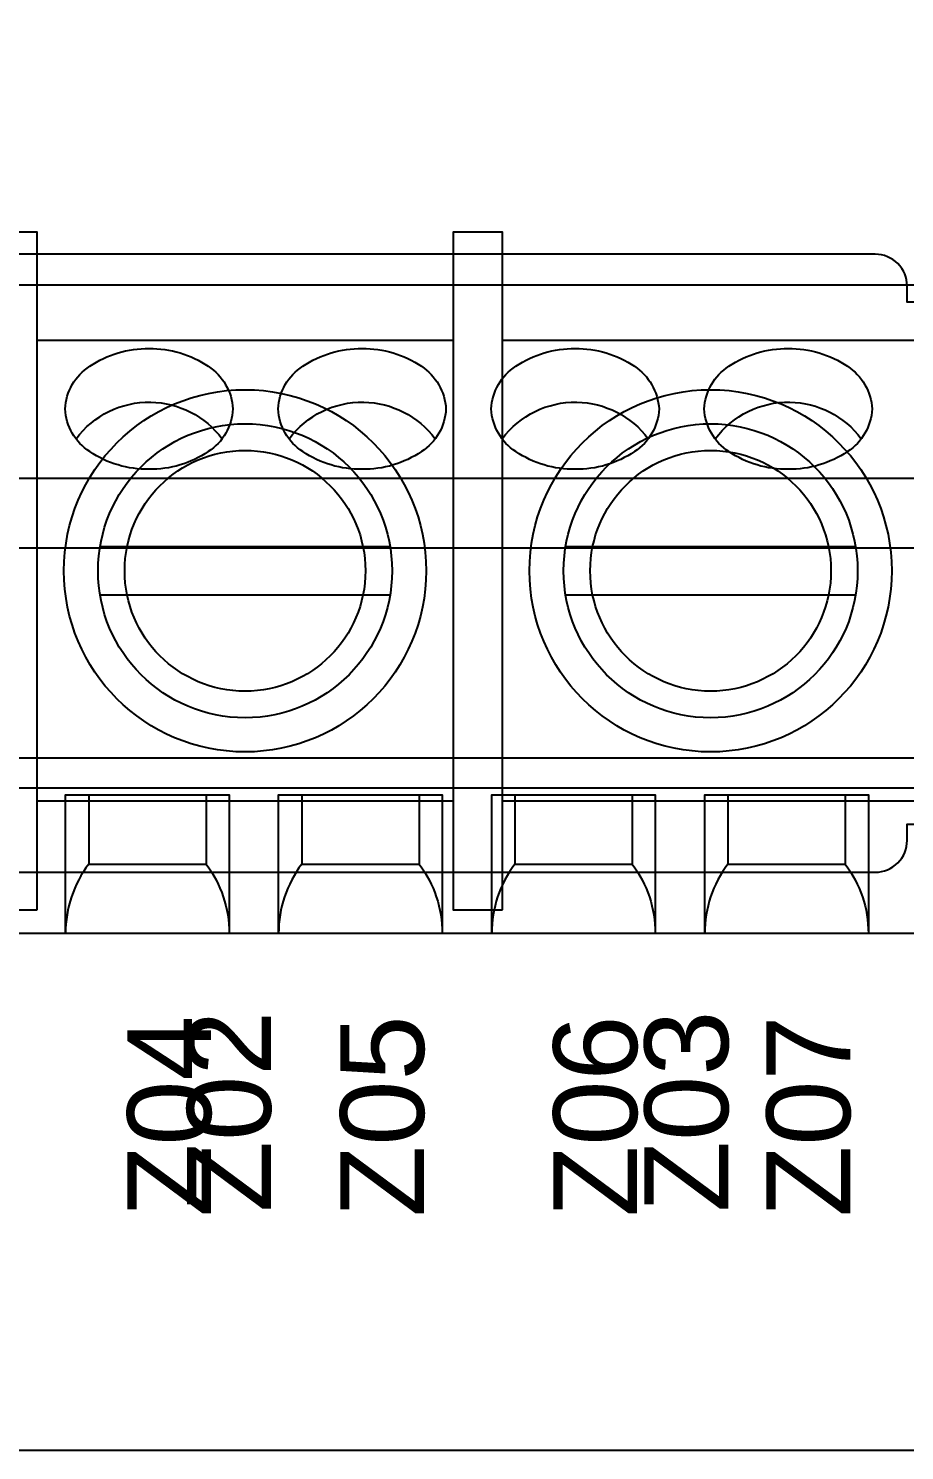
# Model space of a CAD drawing. Extents: x 1 to 23.8, y 0.2 to 17.
# Drawn here: x 18.784 to 19.606, y 1.569 to 2.904 of the extents above; entities that cross this region are included whole.
import ezdxf

# ---------------------------------------------------------------- set-up
doc = ezdxf.new("R2010")
doc.units = 0
doc.header["$MEASUREMENT"] = 0
for name, color, linetype in [('5_01__0-__EMPTY', 7, 'CONTINUOUS'), ('5_02__8-___4__ACI', 7, 'CONTINUOUS'), ('5_03__1-___4__DI__4__DO__S', 7, 'CONTINUOUS'), ('5_04__B-___4__DI__4__DO__F', 7, 'CONTINUOUS'), ('5_05__C-___4__DI__3__DO', 7, 'CONTINUOUS'), ('5_06__2X___8__DO__STD_FORM', 7, 'CONTINUOUS'), ('5_07__2A___8__DO__STD_FORM', 7, 'CONTINUOUS'), ('5_08__2B___8__DO__STD__6__', 7, 'CONTINUOUS'), ('5_09__2C___8__DO__STD__2__', 7, 'CONTINUOUS'), ('5_10__3-___8__DI', 7, 'CONTINUOUS'), ('5_11__5-___8__AI', 7, 'CONTINUOUS'), ('5_12__6-___4__AI__4__AO', 7, 'CONTINUOUS'), ('6_00_____DWG', 7, 'CONTINUOUS')]:
    doc.layers.add(name, color=color, linetype=linetype)
doc.styles.add('ARIAL', font='arial.ttf')

msp = doc.modelspace()

# ---------------------------------------------------------------- linework, layer by layer
at = {"layer": '5_01__0-__EMPTY'}
for points in [[(20.7738, 2.6917), (19.8786, 2.6917, 0.414214), (19.8487, 2.6618), (19.8487, 2.6467), (19.6087, 2.6467), (19.6087, 2.6618, 0.414214), (19.5788, 2.6917), (18.6136, 2.6917, 0.414214)], [(18.6136, 2.1117), (19.5788, 2.1117, 0.414214), (19.6087, 2.1416), (19.6087, 2.1567), (19.8487, 2.1567), (19.8487, 2.1416, 0.414214), (19.8786, 2.1117), (20.7738, 2.1117, 0.414214)]]:
    msp.add_lwpolyline(points, format="xyb", dxfattribs=at)
at = {"layer": '5_02__8-___4__ACI'}
for points in [[(18.7919, 2.0765), (18.7919, 2.7126), (18.7455, 2.7126), (18.7455, 2.0765)], [(19.2289, 2.0765), (19.2289, 2.7126), (19.1825, 2.7126), (19.1825, 2.0765)]]:
    msp.add_lwpolyline(points, close=True, dxfattribs=at)
for points in [[(19.1825, 2.6108), (18.7919, 2.6108)], [(19.6195, 2.6108), (19.2289, 2.6108)], [(19.1234, 2.4171), (18.8511, 2.4171)], [(19.5604, 2.4171), (19.2881, 2.4171)], [(18.8511, 2.3721), (19.1234, 2.3721)], [(19.2881, 2.3721), (19.5604, 2.3721)], [(19.1825, 2.1783), (18.7919, 2.1783)], [(19.6195, 2.1783), (19.2289, 2.1783)]]:
    msp.add_lwpolyline(points, dxfattribs=at)
for centre, radius in [((18.9872, 2.3946), 0.17), ((19.4242, 2.3946), 0.17), ((18.9872, 2.3946), 0.138), ((19.4242, 2.3946), 0.138), ((18.9872, 2.3946), 0.113), ((19.4242, 2.3946), 0.113)]:
    msp.add_circle(centre, radius, dxfattribs=at)
at = {"layer": '5_03__1-___4__DI__4__DO__S'}
msp.add_lwpolyline([(18.1955, 2.663), (19.7955, 2.663), (19.7955, 2.0543), (18.1955, 2.0543)], close=True, dxfattribs=at)
for points in [[(18.8183, 2.5465, -0.244062), (18.8414, 2.5866, -0.154167), (18.8971, 2.6032, -0.154167), (18.9527, 2.5866, -0.236767), (18.9758, 2.5465, -0.24406), (18.9527, 2.5065, -0.154167), (18.8971, 2.4899, -0.154167), (18.8414, 2.5065, -0.244061)], [(19.0183, 2.5465, -0.244062), (19.0414, 2.5866, -0.154167), (19.0971, 2.6032, -0.154167), (19.1527, 2.5866, -0.236767), (19.1758, 2.5465, -0.24406), (19.1527, 2.5065, -0.154167), (19.0971, 2.4899, -0.154167), (19.0414, 2.5065, -0.244061)], [(19.2183, 2.5465, -0.244062), (19.2414, 2.5866, -0.154167), (19.2971, 2.6032, -0.154167), (19.3527, 2.5866, -0.236767), (19.3758, 2.5465, -0.24406), (19.3527, 2.5065, -0.154167), (19.2971, 2.4899, -0.154167), (19.2414, 2.5065, -0.244061)], [(19.4183, 2.5465, -0.244062), (19.4414, 2.5866, -0.154167), (19.4971, 2.6032, -0.154167), (19.5527, 2.5866, -0.236767), (19.5758, 2.5465, -0.24406), (19.5527, 2.5065, -0.154167), (19.4971, 2.4899, -0.154167), (19.4414, 2.5065, -0.244061)]]:
    msp.add_lwpolyline(points, format="xyb", close=True, dxfattribs=at)
for points in [[(18.8284, 2.5185, -0.001746), (18.8286, 2.5186, -0.240907), (18.8986, 2.5529, -0.231198), (18.9656, 2.5186, -0.005828), (18.9659, 2.5187)], [(19.0284, 2.5185, -0.001746), (19.0286, 2.5186, -0.240907), (19.0986, 2.5529, -0.231198), (19.1656, 2.5186, -0.005828), (19.1659, 2.5187)], [(19.2284, 2.5185, -0.001746), (19.2286, 2.5186, -0.240907), (19.2986, 2.5529, -0.231198), (19.3656, 2.5186, -0.005828), (19.3659, 2.5187)], [(19.4284, 2.5185, -0.001746), (19.4286, 2.5186, -0.240907), (19.4986, 2.5529, -0.231198), (19.5656, 2.5186, -0.005828), (19.5659, 2.5187)], [(18.8404, 2.1844), (18.8404, 2.1192, 0.162853), (18.8187, 2.0543, 1.944453)], [(18.9506, 2.1844), (18.9506, 2.1192, -0.162853), (18.9723, 2.0543, -1.944453)], [(19.0404, 2.1844), (19.0404, 2.1192, 0.162853), (19.0187, 2.0543, 1.944453)], [(19.1506, 2.1844), (19.1506, 2.1192, -0.162853), (19.1723, 2.0543, -1.944453)], [(19.2404, 2.1844), (19.2404, 2.1192, 0.162853), (19.2187, 2.0543, 1.944453)], [(19.3506, 2.1844), (19.3506, 2.1192, -0.162853), (19.3723, 2.0543, -1.944453)], [(19.4404, 2.1844), (19.4404, 2.1192, 0.162853), (19.4187, 2.0543, 1.944453)], [(19.5506, 2.1844), (19.5506, 2.1192, -0.162853), (19.5723, 2.0543, -1.944453)]]:
    msp.add_lwpolyline(points, format="xyb", dxfattribs=at)
for points in [[(18.1955, 2.4814), (19.7955, 2.4814)], [(18.1955, 2.416), (19.7955, 2.416)], [(18.1955, 2.2189), (19.7955, 2.2189)], [(18.1955, 2.191), (19.7955, 2.191)], [(18.8187, 2.0543), (18.8187, 2.1844), (18.9723, 2.1844), (18.9723, 2.0543)], [(19.0187, 2.0543), (19.0187, 2.1844), (19.1723, 2.1844), (19.1723, 2.0543)], [(19.2187, 2.0543), (19.2187, 2.1844), (19.3723, 2.1844), (19.3723, 2.0543)], [(19.4187, 2.0543), (19.4187, 2.1844), (19.5723, 2.1844), (19.5723, 2.0543)], [(18.8404, 2.1192), (18.9506, 2.1192)], [(19.0404, 2.1192), (19.1506, 2.1192)], [(19.2404, 2.1192), (19.3506, 2.1192)], [(19.4404, 2.1192), (19.5506, 2.1192)]]:
    msp.add_lwpolyline(points, dxfattribs=at)
at = {"layer": '5_04__B-___4__DI__4__DO__F'}
msp.add_lwpolyline([(18.1955, 2.663), (19.7955, 2.663), (19.7955, 2.0543), (18.1955, 2.0543)], close=True, dxfattribs=at)
for points in [[(18.8183, 2.5465, -0.244062), (18.8414, 2.5866, -0.154167), (18.8971, 2.6032, -0.154167), (18.9527, 2.5866, -0.236767), (18.9758, 2.5465, -0.24406), (18.9527, 2.5065, -0.154167), (18.8971, 2.4899, -0.154167), (18.8414, 2.5065, -0.244061)], [(19.0183, 2.5465, -0.244062), (19.0414, 2.5866, -0.154167), (19.0971, 2.6032, -0.154167), (19.1527, 2.5866, -0.236767), (19.1758, 2.5465, -0.24406), (19.1527, 2.5065, -0.154167), (19.0971, 2.4899, -0.154167), (19.0414, 2.5065, -0.244061)], [(19.2183, 2.5465, -0.244062), (19.2414, 2.5866, -0.154167), (19.2971, 2.6032, -0.154167), (19.3527, 2.5866, -0.236767), (19.3758, 2.5465, -0.24406), (19.3527, 2.5065, -0.154167), (19.2971, 2.4899, -0.154167), (19.2414, 2.5065, -0.244061)], [(19.4183, 2.5465, -0.244062), (19.4414, 2.5866, -0.154167), (19.4971, 2.6032, -0.154167), (19.5527, 2.5866, -0.236767), (19.5758, 2.5465, -0.24406), (19.5527, 2.5065, -0.154167), (19.4971, 2.4899, -0.154167), (19.4414, 2.5065, -0.244061)]]:
    msp.add_lwpolyline(points, format="xyb", close=True, dxfattribs=at)
for points in [[(18.8284, 2.5185, -0.001746), (18.8286, 2.5186, -0.240907), (18.8986, 2.5529, -0.231198), (18.9656, 2.5186, -0.005828), (18.9659, 2.5187)], [(19.0284, 2.5185, -0.001746), (19.0286, 2.5186, -0.240907), (19.0986, 2.5529, -0.231198), (19.1656, 2.5186, -0.005828), (19.1659, 2.5187)], [(19.2284, 2.5185, -0.001746), (19.2286, 2.5186, -0.240907), (19.2986, 2.5529, -0.231198), (19.3656, 2.5186, -0.005828), (19.3659, 2.5187)], [(19.4284, 2.5185, -0.001746), (19.4286, 2.5186, -0.240907), (19.4986, 2.5529, -0.231198), (19.5656, 2.5186, -0.005828), (19.5659, 2.5187)], [(18.8404, 2.1844), (18.8404, 2.1192, 0.162853), (18.8187, 2.0543, 1.944453)], [(18.9506, 2.1844), (18.9506, 2.1192, -0.162853), (18.9723, 2.0543, -1.944453)], [(19.0404, 2.1844), (19.0404, 2.1192, 0.162853), (19.0187, 2.0543, 1.944453)], [(19.1506, 2.1844), (19.1506, 2.1192, -0.162853), (19.1723, 2.0543, -1.944453)], [(19.2404, 2.1844), (19.2404, 2.1192, 0.162853), (19.2187, 2.0543, 1.944453)], [(19.3506, 2.1844), (19.3506, 2.1192, -0.162853), (19.3723, 2.0543, -1.944453)], [(19.4404, 2.1844), (19.4404, 2.1192, 0.162853), (19.4187, 2.0543, 1.944453)], [(19.5506, 2.1844), (19.5506, 2.1192, -0.162853), (19.5723, 2.0543, -1.944453)]]:
    msp.add_lwpolyline(points, format="xyb", dxfattribs=at)
for points in [[(18.1955, 2.4814), (19.7955, 2.4814)], [(18.1955, 2.416), (19.7955, 2.416)], [(18.1955, 2.2189), (19.7955, 2.2189)], [(18.1955, 2.191), (19.7955, 2.191)], [(18.8187, 2.0543), (18.8187, 2.1844), (18.9723, 2.1844), (18.9723, 2.0543)], [(19.0187, 2.0543), (19.0187, 2.1844), (19.1723, 2.1844), (19.1723, 2.0543)], [(19.2187, 2.0543), (19.2187, 2.1844), (19.3723, 2.1844), (19.3723, 2.0543)], [(19.4187, 2.0543), (19.4187, 2.1844), (19.5723, 2.1844), (19.5723, 2.0543)], [(18.8404, 2.1192), (18.9506, 2.1192)], [(19.0404, 2.1192), (19.1506, 2.1192)], [(19.2404, 2.1192), (19.3506, 2.1192)], [(19.4404, 2.1192), (19.5506, 2.1192)]]:
    msp.add_lwpolyline(points, dxfattribs=at)
at = {"layer": '5_05__C-___4__DI__3__DO'}
msp.add_lwpolyline([(18.1955, 2.663), (19.7955, 2.663), (19.7955, 2.0543), (18.1955, 2.0543)], close=True, dxfattribs=at)
for points in [[(18.8183, 2.5465, -0.244062), (18.8414, 2.5866, -0.154167), (18.8971, 2.6032, -0.154167), (18.9527, 2.5866, -0.236767), (18.9758, 2.5465, -0.24406), (18.9527, 2.5065, -0.154167), (18.8971, 2.4899, -0.154167), (18.8414, 2.5065, -0.244061)], [(19.0183, 2.5465, -0.244062), (19.0414, 2.5866, -0.154167), (19.0971, 2.6032, -0.154167), (19.1527, 2.5866, -0.236767), (19.1758, 2.5465, -0.24406), (19.1527, 2.5065, -0.154167), (19.0971, 2.4899, -0.154167), (19.0414, 2.5065, -0.244061)], [(19.2183, 2.5465, -0.244062), (19.2414, 2.5866, -0.154167), (19.2971, 2.6032, -0.154167), (19.3527, 2.5866, -0.236767), (19.3758, 2.5465, -0.24406), (19.3527, 2.5065, -0.154167), (19.2971, 2.4899, -0.154167), (19.2414, 2.5065, -0.244061)], [(19.4183, 2.5465, -0.244062), (19.4414, 2.5866, -0.154167), (19.4971, 2.6032, -0.154167), (19.5527, 2.5866, -0.236767), (19.5758, 2.5465, -0.24406), (19.5527, 2.5065, -0.154167), (19.4971, 2.4899, -0.154167), (19.4414, 2.5065, -0.244061)]]:
    msp.add_lwpolyline(points, format="xyb", close=True, dxfattribs=at)
for points in [[(18.8284, 2.5185, -0.001746), (18.8286, 2.5186, -0.240907), (18.8986, 2.5529, -0.231198), (18.9656, 2.5186, -0.005828), (18.9659, 2.5187)], [(19.0284, 2.5185, -0.001746), (19.0286, 2.5186, -0.240907), (19.0986, 2.5529, -0.231198), (19.1656, 2.5186, -0.005828), (19.1659, 2.5187)], [(19.2284, 2.5185, -0.001746), (19.2286, 2.5186, -0.240907), (19.2986, 2.5529, -0.231198), (19.3656, 2.5186, -0.005828), (19.3659, 2.5187)], [(19.4284, 2.5185, -0.001746), (19.4286, 2.5186, -0.240907), (19.4986, 2.5529, -0.231198), (19.5656, 2.5186, -0.005828), (19.5659, 2.5187)], [(18.8404, 2.1844), (18.8404, 2.1192, 0.162853), (18.8187, 2.0543, 1.944453)], [(18.9506, 2.1844), (18.9506, 2.1192, -0.162853), (18.9723, 2.0543, -1.944453)], [(19.0404, 2.1844), (19.0404, 2.1192, 0.162853), (19.0187, 2.0543, 1.944453)], [(19.1506, 2.1844), (19.1506, 2.1192, -0.162853), (19.1723, 2.0543, -1.944453)], [(19.2404, 2.1844), (19.2404, 2.1192, 0.162853), (19.2187, 2.0543, 1.944453)], [(19.3506, 2.1844), (19.3506, 2.1192, -0.162853), (19.3723, 2.0543, -1.944453)], [(19.4404, 2.1844), (19.4404, 2.1192, 0.162853), (19.4187, 2.0543, 1.944453)], [(19.5506, 2.1844), (19.5506, 2.1192, -0.162853), (19.5723, 2.0543, -1.944453)]]:
    msp.add_lwpolyline(points, format="xyb", dxfattribs=at)
for points in [[(18.1955, 2.4814), (19.7955, 2.4814)], [(18.1955, 2.416), (19.7955, 2.416)], [(18.1955, 2.2189), (19.7955, 2.2189)], [(18.1955, 2.191), (19.7955, 2.191)], [(18.8187, 2.0543), (18.8187, 2.1844), (18.9723, 2.1844), (18.9723, 2.0543)], [(19.0187, 2.0543), (19.0187, 2.1844), (19.1723, 2.1844), (19.1723, 2.0543)], [(19.2187, 2.0543), (19.2187, 2.1844), (19.3723, 2.1844), (19.3723, 2.0543)], [(19.4187, 2.0543), (19.4187, 2.1844), (19.5723, 2.1844), (19.5723, 2.0543)], [(18.8404, 2.1192), (18.9506, 2.1192)], [(19.0404, 2.1192), (19.1506, 2.1192)], [(19.2404, 2.1192), (19.3506, 2.1192)], [(19.4404, 2.1192), (19.5506, 2.1192)]]:
    msp.add_lwpolyline(points, dxfattribs=at)
at = {"layer": '5_06__2X___8__DO__STD_FORM'}
msp.add_lwpolyline([(18.1955, 2.663), (19.7955, 2.663), (19.7955, 2.0543), (18.1955, 2.0543)], close=True, dxfattribs=at)
for points in [[(18.8183, 2.5465, -0.244062), (18.8414, 2.5866, -0.154167), (18.8971, 2.6032, -0.154167), (18.9527, 2.5866, -0.236767), (18.9758, 2.5465, -0.24406), (18.9527, 2.5065, -0.154167), (18.8971, 2.4899, -0.154167), (18.8414, 2.5065, -0.244061)], [(19.0183, 2.5465, -0.244062), (19.0414, 2.5866, -0.154167), (19.0971, 2.6032, -0.154167), (19.1527, 2.5866, -0.236767), (19.1758, 2.5465, -0.24406), (19.1527, 2.5065, -0.154167), (19.0971, 2.4899, -0.154167), (19.0414, 2.5065, -0.244061)], [(19.2183, 2.5465, -0.244062), (19.2414, 2.5866, -0.154167), (19.2971, 2.6032, -0.154167), (19.3527, 2.5866, -0.236767), (19.3758, 2.5465, -0.24406), (19.3527, 2.5065, -0.154167), (19.2971, 2.4899, -0.154167), (19.2414, 2.5065, -0.244061)], [(19.4183, 2.5465, -0.244062), (19.4414, 2.5866, -0.154167), (19.4971, 2.6032, -0.154167), (19.5527, 2.5866, -0.236767), (19.5758, 2.5465, -0.24406), (19.5527, 2.5065, -0.154167), (19.4971, 2.4899, -0.154167), (19.4414, 2.5065, -0.244061)]]:
    msp.add_lwpolyline(points, format="xyb", close=True, dxfattribs=at)
for points in [[(18.8284, 2.5185, -0.001746), (18.8286, 2.5186, -0.240907), (18.8986, 2.5529, -0.231198), (18.9656, 2.5186, -0.005828), (18.9659, 2.5187)], [(19.0284, 2.5185, -0.001746), (19.0286, 2.5186, -0.240907), (19.0986, 2.5529, -0.231198), (19.1656, 2.5186, -0.005828), (19.1659, 2.5187)], [(19.2284, 2.5185, -0.001746), (19.2286, 2.5186, -0.240907), (19.2986, 2.5529, -0.231198), (19.3656, 2.5186, -0.005828), (19.3659, 2.5187)], [(19.4284, 2.5185, -0.001746), (19.4286, 2.5186, -0.240907), (19.4986, 2.5529, -0.231198), (19.5656, 2.5186, -0.005828), (19.5659, 2.5187)], [(18.8404, 2.1844), (18.8404, 2.1192, 0.162853), (18.8187, 2.0543, 1.944453)], [(18.9506, 2.1844), (18.9506, 2.1192, -0.162853), (18.9723, 2.0543, -1.944453)], [(19.0404, 2.1844), (19.0404, 2.1192, 0.162853), (19.0187, 2.0543, 1.944453)], [(19.1506, 2.1844), (19.1506, 2.1192, -0.162853), (19.1723, 2.0543, -1.944453)], [(19.2404, 2.1844), (19.2404, 2.1192, 0.162853), (19.2187, 2.0543, 1.944453)], [(19.3506, 2.1844), (19.3506, 2.1192, -0.162853), (19.3723, 2.0543, -1.944453)], [(19.4404, 2.1844), (19.4404, 2.1192, 0.162853), (19.4187, 2.0543, 1.944453)], [(19.5506, 2.1844), (19.5506, 2.1192, -0.162853), (19.5723, 2.0543, -1.944453)]]:
    msp.add_lwpolyline(points, format="xyb", dxfattribs=at)
for points in [[(18.1955, 2.4814), (19.7955, 2.4814)], [(18.1955, 2.416), (19.7955, 2.416)], [(18.1955, 2.2189), (19.7955, 2.2189)], [(18.1955, 2.191), (19.7955, 2.191)], [(18.8187, 2.0543), (18.8187, 2.1844), (18.9723, 2.1844), (18.9723, 2.0543)], [(19.0187, 2.0543), (19.0187, 2.1844), (19.1723, 2.1844), (19.1723, 2.0543)], [(19.2187, 2.0543), (19.2187, 2.1844), (19.3723, 2.1844), (19.3723, 2.0543)], [(19.4187, 2.0543), (19.4187, 2.1844), (19.5723, 2.1844), (19.5723, 2.0543)], [(18.8404, 2.1192), (18.9506, 2.1192)], [(19.0404, 2.1192), (19.1506, 2.1192)], [(19.2404, 2.1192), (19.3506, 2.1192)], [(19.4404, 2.1192), (19.5506, 2.1192)]]:
    msp.add_lwpolyline(points, dxfattribs=at)
at = {"layer": '5_07__2A___8__DO__STD_FORM'}
msp.add_lwpolyline([(18.1955, 2.663), (19.7955, 2.663), (19.7955, 2.0543), (18.1955, 2.0543)], close=True, dxfattribs=at)
for points in [[(18.8183, 2.5465, -0.244062), (18.8414, 2.5866, -0.154167), (18.8971, 2.6032, -0.154167), (18.9527, 2.5866, -0.236767), (18.9758, 2.5465, -0.24406), (18.9527, 2.5065, -0.154167), (18.8971, 2.4899, -0.154167), (18.8414, 2.5065, -0.244061)], [(19.0183, 2.5465, -0.244062), (19.0414, 2.5866, -0.154167), (19.0971, 2.6032, -0.154167), (19.1527, 2.5866, -0.236767), (19.1758, 2.5465, -0.24406), (19.1527, 2.5065, -0.154167), (19.0971, 2.4899, -0.154167), (19.0414, 2.5065, -0.244061)], [(19.2183, 2.5465, -0.244062), (19.2414, 2.5866, -0.154167), (19.2971, 2.6032, -0.154167), (19.3527, 2.5866, -0.236767), (19.3758, 2.5465, -0.24406), (19.3527, 2.5065, -0.154167), (19.2971, 2.4899, -0.154167), (19.2414, 2.5065, -0.244061)], [(19.4183, 2.5465, -0.244062), (19.4414, 2.5866, -0.154167), (19.4971, 2.6032, -0.154167), (19.5527, 2.5866, -0.236767), (19.5758, 2.5465, -0.24406), (19.5527, 2.5065, -0.154167), (19.4971, 2.4899, -0.154167), (19.4414, 2.5065, -0.244061)]]:
    msp.add_lwpolyline(points, format="xyb", close=True, dxfattribs=at)
for points in [[(18.8284, 2.5185, -0.001746), (18.8286, 2.5186, -0.240907), (18.8986, 2.5529, -0.231198), (18.9656, 2.5186, -0.005828), (18.9659, 2.5187)], [(19.0284, 2.5185, -0.001746), (19.0286, 2.5186, -0.240907), (19.0986, 2.5529, -0.231198), (19.1656, 2.5186, -0.005828), (19.1659, 2.5187)], [(19.2284, 2.5185, -0.001746), (19.2286, 2.5186, -0.240907), (19.2986, 2.5529, -0.231198), (19.3656, 2.5186, -0.005828), (19.3659, 2.5187)], [(19.4284, 2.5185, -0.001746), (19.4286, 2.5186, -0.240907), (19.4986, 2.5529, -0.231198), (19.5656, 2.5186, -0.005828), (19.5659, 2.5187)], [(18.8404, 2.1844), (18.8404, 2.1192, 0.162853), (18.8187, 2.0543, 1.944453)], [(18.9506, 2.1844), (18.9506, 2.1192, -0.162853), (18.9723, 2.0543, -1.944453)], [(19.0404, 2.1844), (19.0404, 2.1192, 0.162853), (19.0187, 2.0543, 1.944453)], [(19.1506, 2.1844), (19.1506, 2.1192, -0.162853), (19.1723, 2.0543, -1.944453)], [(19.2404, 2.1844), (19.2404, 2.1192, 0.162853), (19.2187, 2.0543, 1.944453)], [(19.3506, 2.1844), (19.3506, 2.1192, -0.162853), (19.3723, 2.0543, -1.944453)], [(19.4404, 2.1844), (19.4404, 2.1192, 0.162853), (19.4187, 2.0543, 1.944453)], [(19.5506, 2.1844), (19.5506, 2.1192, -0.162853), (19.5723, 2.0543, -1.944453)]]:
    msp.add_lwpolyline(points, format="xyb", dxfattribs=at)
for points in [[(18.1955, 2.4814), (19.7955, 2.4814)], [(18.1955, 2.416), (19.7955, 2.416)], [(18.1955, 2.2189), (19.7955, 2.2189)], [(18.1955, 2.191), (19.7955, 2.191)], [(18.8187, 2.0543), (18.8187, 2.1844), (18.9723, 2.1844), (18.9723, 2.0543)], [(19.0187, 2.0543), (19.0187, 2.1844), (19.1723, 2.1844), (19.1723, 2.0543)], [(19.2187, 2.0543), (19.2187, 2.1844), (19.3723, 2.1844), (19.3723, 2.0543)], [(19.4187, 2.0543), (19.4187, 2.1844), (19.5723, 2.1844), (19.5723, 2.0543)], [(18.8404, 2.1192), (18.9506, 2.1192)], [(19.0404, 2.1192), (19.1506, 2.1192)], [(19.2404, 2.1192), (19.3506, 2.1192)], [(19.4404, 2.1192), (19.5506, 2.1192)]]:
    msp.add_lwpolyline(points, dxfattribs=at)
at = {"layer": '5_08__2B___8__DO__STD__6__'}
msp.add_lwpolyline([(18.1955, 2.663), (19.7955, 2.663), (19.7955, 2.0543), (18.1955, 2.0543)], close=True, dxfattribs=at)
for points in [[(18.8183, 2.5465, -0.244062), (18.8414, 2.5866, -0.154167), (18.8971, 2.6032, -0.154167), (18.9527, 2.5866, -0.236767), (18.9758, 2.5465, -0.24406), (18.9527, 2.5065, -0.154167), (18.8971, 2.4899, -0.154167), (18.8414, 2.5065, -0.244061)], [(19.0183, 2.5465, -0.244062), (19.0414, 2.5866, -0.154167), (19.0971, 2.6032, -0.154167), (19.1527, 2.5866, -0.236767), (19.1758, 2.5465, -0.24406), (19.1527, 2.5065, -0.154167), (19.0971, 2.4899, -0.154167), (19.0414, 2.5065, -0.244061)], [(19.2183, 2.5465, -0.244062), (19.2414, 2.5866, -0.154167), (19.2971, 2.6032, -0.154167), (19.3527, 2.5866, -0.236767), (19.3758, 2.5465, -0.24406), (19.3527, 2.5065, -0.154167), (19.2971, 2.4899, -0.154167), (19.2414, 2.5065, -0.244061)], [(19.4183, 2.5465, -0.244062), (19.4414, 2.5866, -0.154167), (19.4971, 2.6032, -0.154167), (19.5527, 2.5866, -0.236767), (19.5758, 2.5465, -0.24406), (19.5527, 2.5065, -0.154167), (19.4971, 2.4899, -0.154167), (19.4414, 2.5065, -0.244061)]]:
    msp.add_lwpolyline(points, format="xyb", close=True, dxfattribs=at)
for points in [[(18.8284, 2.5185, -0.001746), (18.8286, 2.5186, -0.240907), (18.8986, 2.5529, -0.231198), (18.9656, 2.5186, -0.005828), (18.9659, 2.5187)], [(19.0284, 2.5185, -0.001746), (19.0286, 2.5186, -0.240907), (19.0986, 2.5529, -0.231198), (19.1656, 2.5186, -0.005828), (19.1659, 2.5187)], [(19.2284, 2.5185, -0.001746), (19.2286, 2.5186, -0.240907), (19.2986, 2.5529, -0.231198), (19.3656, 2.5186, -0.005828), (19.3659, 2.5187)], [(19.4284, 2.5185, -0.001746), (19.4286, 2.5186, -0.240907), (19.4986, 2.5529, -0.231198), (19.5656, 2.5186, -0.005828), (19.5659, 2.5187)], [(18.8404, 2.1844), (18.8404, 2.1192, 0.162853), (18.8187, 2.0543, 1.944453)], [(18.9506, 2.1844), (18.9506, 2.1192, -0.162853), (18.9723, 2.0543, -1.944453)], [(19.0404, 2.1844), (19.0404, 2.1192, 0.162853), (19.0187, 2.0543, 1.944453)], [(19.1506, 2.1844), (19.1506, 2.1192, -0.162853), (19.1723, 2.0543, -1.944453)], [(19.2404, 2.1844), (19.2404, 2.1192, 0.162853), (19.2187, 2.0543, 1.944453)], [(19.3506, 2.1844), (19.3506, 2.1192, -0.162853), (19.3723, 2.0543, -1.944453)], [(19.4404, 2.1844), (19.4404, 2.1192, 0.162853), (19.4187, 2.0543, 1.944453)], [(19.5506, 2.1844), (19.5506, 2.1192, -0.162853), (19.5723, 2.0543, -1.944453)]]:
    msp.add_lwpolyline(points, format="xyb", dxfattribs=at)
for points in [[(18.1955, 2.4814), (19.7955, 2.4814)], [(18.1955, 2.416), (19.7955, 2.416)], [(18.1955, 2.2189), (19.7955, 2.2189)], [(18.1955, 2.191), (19.7955, 2.191)], [(18.8187, 2.0543), (18.8187, 2.1844), (18.9723, 2.1844), (18.9723, 2.0543)], [(19.0187, 2.0543), (19.0187, 2.1844), (19.1723, 2.1844), (19.1723, 2.0543)], [(19.2187, 2.0543), (19.2187, 2.1844), (19.3723, 2.1844), (19.3723, 2.0543)], [(19.4187, 2.0543), (19.4187, 2.1844), (19.5723, 2.1844), (19.5723, 2.0543)], [(18.8404, 2.1192), (18.9506, 2.1192)], [(19.0404, 2.1192), (19.1506, 2.1192)], [(19.2404, 2.1192), (19.3506, 2.1192)], [(19.4404, 2.1192), (19.5506, 2.1192)]]:
    msp.add_lwpolyline(points, dxfattribs=at)
at = {"layer": '5_09__2C___8__DO__STD__2__'}
msp.add_lwpolyline([(18.1955, 2.663), (19.7955, 2.663), (19.7955, 2.0543), (18.1955, 2.0543)], close=True, dxfattribs=at)
for points in [[(18.8183, 2.5465, -0.244062), (18.8414, 2.5866, -0.154167), (18.8971, 2.6032, -0.154167), (18.9527, 2.5866, -0.236767), (18.9758, 2.5465, -0.24406), (18.9527, 2.5065, -0.154167), (18.8971, 2.4899, -0.154167), (18.8414, 2.5065, -0.244061)], [(19.0183, 2.5465, -0.244062), (19.0414, 2.5866, -0.154167), (19.0971, 2.6032, -0.154167), (19.1527, 2.5866, -0.236767), (19.1758, 2.5465, -0.24406), (19.1527, 2.5065, -0.154167), (19.0971, 2.4899, -0.154167), (19.0414, 2.5065, -0.244061)], [(19.2183, 2.5465, -0.244062), (19.2414, 2.5866, -0.154167), (19.2971, 2.6032, -0.154167), (19.3527, 2.5866, -0.236767), (19.3758, 2.5465, -0.24406), (19.3527, 2.5065, -0.154167), (19.2971, 2.4899, -0.154167), (19.2414, 2.5065, -0.244061)], [(19.4183, 2.5465, -0.244062), (19.4414, 2.5866, -0.154167), (19.4971, 2.6032, -0.154167), (19.5527, 2.5866, -0.236767), (19.5758, 2.5465, -0.24406), (19.5527, 2.5065, -0.154167), (19.4971, 2.4899, -0.154167), (19.4414, 2.5065, -0.244061)]]:
    msp.add_lwpolyline(points, format="xyb", close=True, dxfattribs=at)
for points in [[(18.8284, 2.5185, -0.001746), (18.8286, 2.5186, -0.240907), (18.8986, 2.5529, -0.231198), (18.9656, 2.5186, -0.005828), (18.9659, 2.5187)], [(19.0284, 2.5185, -0.001746), (19.0286, 2.5186, -0.240907), (19.0986, 2.5529, -0.231198), (19.1656, 2.5186, -0.005828), (19.1659, 2.5187)], [(19.2284, 2.5185, -0.001746), (19.2286, 2.5186, -0.240907), (19.2986, 2.5529, -0.231198), (19.3656, 2.5186, -0.005828), (19.3659, 2.5187)], [(19.4284, 2.5185, -0.001746), (19.4286, 2.5186, -0.240907), (19.4986, 2.5529, -0.231198), (19.5656, 2.5186, -0.005828), (19.5659, 2.5187)], [(18.8404, 2.1844), (18.8404, 2.1192, 0.162853), (18.8187, 2.0543, 1.944453)], [(18.9506, 2.1844), (18.9506, 2.1192, -0.162853), (18.9723, 2.0543, -1.944453)], [(19.0404, 2.1844), (19.0404, 2.1192, 0.162853), (19.0187, 2.0543, 1.944453)], [(19.1506, 2.1844), (19.1506, 2.1192, -0.162853), (19.1723, 2.0543, -1.944453)], [(19.2404, 2.1844), (19.2404, 2.1192, 0.162853), (19.2187, 2.0543, 1.944453)], [(19.3506, 2.1844), (19.3506, 2.1192, -0.162853), (19.3723, 2.0543, -1.944453)], [(19.4404, 2.1844), (19.4404, 2.1192, 0.162853), (19.4187, 2.0543, 1.944453)], [(19.5506, 2.1844), (19.5506, 2.1192, -0.162853), (19.5723, 2.0543, -1.944453)]]:
    msp.add_lwpolyline(points, format="xyb", dxfattribs=at)
for points in [[(18.1955, 2.4814), (19.7955, 2.4814)], [(18.1955, 2.416), (19.7955, 2.416)], [(18.1955, 2.2189), (19.7955, 2.2189)], [(18.1955, 2.191), (19.7955, 2.191)], [(18.8187, 2.0543), (18.8187, 2.1844), (18.9723, 2.1844), (18.9723, 2.0543)], [(19.0187, 2.0543), (19.0187, 2.1844), (19.1723, 2.1844), (19.1723, 2.0543)], [(19.2187, 2.0543), (19.2187, 2.1844), (19.3723, 2.1844), (19.3723, 2.0543)], [(19.4187, 2.0543), (19.4187, 2.1844), (19.5723, 2.1844), (19.5723, 2.0543)], [(18.8404, 2.1192), (18.9506, 2.1192)], [(19.0404, 2.1192), (19.1506, 2.1192)], [(19.2404, 2.1192), (19.3506, 2.1192)], [(19.4404, 2.1192), (19.5506, 2.1192)]]:
    msp.add_lwpolyline(points, dxfattribs=at)
at = {"layer": '5_10__3-___8__DI'}
msp.add_lwpolyline([(18.1955, 2.663), (19.7955, 2.663), (19.7955, 2.0543), (18.1955, 2.0543)], close=True, dxfattribs=at)
for points in [[(18.8183, 2.5465, -0.244062), (18.8414, 2.5866, -0.154167), (18.8971, 2.6032, -0.154167), (18.9527, 2.5866, -0.236767), (18.9758, 2.5465, -0.24406), (18.9527, 2.5065, -0.154167), (18.8971, 2.4899, -0.154167), (18.8414, 2.5065, -0.244061)], [(19.0183, 2.5465, -0.244062), (19.0414, 2.5866, -0.154167), (19.0971, 2.6032, -0.154167), (19.1527, 2.5866, -0.236767), (19.1758, 2.5465, -0.24406), (19.1527, 2.5065, -0.154167), (19.0971, 2.4899, -0.154167), (19.0414, 2.5065, -0.244061)], [(19.2183, 2.5465, -0.244062), (19.2414, 2.5866, -0.154167), (19.2971, 2.6032, -0.154167), (19.3527, 2.5866, -0.236767), (19.3758, 2.5465, -0.24406), (19.3527, 2.5065, -0.154167), (19.2971, 2.4899, -0.154167), (19.2414, 2.5065, -0.244061)], [(19.4183, 2.5465, -0.244062), (19.4414, 2.5866, -0.154167), (19.4971, 2.6032, -0.154167), (19.5527, 2.5866, -0.236767), (19.5758, 2.5465, -0.24406), (19.5527, 2.5065, -0.154167), (19.4971, 2.4899, -0.154167), (19.4414, 2.5065, -0.244061)]]:
    msp.add_lwpolyline(points, format="xyb", close=True, dxfattribs=at)
for points in [[(18.8284, 2.5185, -0.001746), (18.8286, 2.5186, -0.240907), (18.8986, 2.5529, -0.231198), (18.9656, 2.5186, -0.005828), (18.9659, 2.5187)], [(19.0284, 2.5185, -0.001746), (19.0286, 2.5186, -0.240907), (19.0986, 2.5529, -0.231198), (19.1656, 2.5186, -0.005828), (19.1659, 2.5187)], [(19.2284, 2.5185, -0.001746), (19.2286, 2.5186, -0.240907), (19.2986, 2.5529, -0.231198), (19.3656, 2.5186, -0.005828), (19.3659, 2.5187)], [(19.4284, 2.5185, -0.001746), (19.4286, 2.5186, -0.240907), (19.4986, 2.5529, -0.231198), (19.5656, 2.5186, -0.005828), (19.5659, 2.5187)], [(18.8404, 2.1844), (18.8404, 2.1192, 0.162853), (18.8187, 2.0543, 1.944453)], [(18.9506, 2.1844), (18.9506, 2.1192, -0.162853), (18.9723, 2.0543, -1.944453)], [(19.0404, 2.1844), (19.0404, 2.1192, 0.162853), (19.0187, 2.0543, 1.944453)], [(19.1506, 2.1844), (19.1506, 2.1192, -0.162853), (19.1723, 2.0543, -1.944453)], [(19.2404, 2.1844), (19.2404, 2.1192, 0.162853), (19.2187, 2.0543, 1.944453)], [(19.3506, 2.1844), (19.3506, 2.1192, -0.162853), (19.3723, 2.0543, -1.944453)], [(19.4404, 2.1844), (19.4404, 2.1192, 0.162853), (19.4187, 2.0543, 1.944453)], [(19.5506, 2.1844), (19.5506, 2.1192, -0.162853), (19.5723, 2.0543, -1.944453)]]:
    msp.add_lwpolyline(points, format="xyb", dxfattribs=at)
for points in [[(18.1955, 2.4814), (19.7955, 2.4814)], [(18.1955, 2.416), (19.7955, 2.416)], [(18.1955, 2.2189), (19.7955, 2.2189)], [(18.1955, 2.191), (19.7955, 2.191)], [(18.8187, 2.0543), (18.8187, 2.1844), (18.9723, 2.1844), (18.9723, 2.0543)], [(19.0187, 2.0543), (19.0187, 2.1844), (19.1723, 2.1844), (19.1723, 2.0543)], [(19.2187, 2.0543), (19.2187, 2.1844), (19.3723, 2.1844), (19.3723, 2.0543)], [(19.4187, 2.0543), (19.4187, 2.1844), (19.5723, 2.1844), (19.5723, 2.0543)], [(18.8404, 2.1192), (18.9506, 2.1192)], [(19.0404, 2.1192), (19.1506, 2.1192)], [(19.2404, 2.1192), (19.3506, 2.1192)], [(19.4404, 2.1192), (19.5506, 2.1192)]]:
    msp.add_lwpolyline(points, dxfattribs=at)
at = {"layer": '5_11__5-___8__AI'}
msp.add_lwpolyline([(18.1955, 2.663), (19.7955, 2.663), (19.7955, 2.0543), (18.1955, 2.0543)], close=True, dxfattribs=at)
for points in [[(18.8183, 2.5465, -0.244062), (18.8414, 2.5866, -0.154167), (18.8971, 2.6032, -0.154167), (18.9527, 2.5866, -0.236767), (18.9758, 2.5465, -0.24406), (18.9527, 2.5065, -0.154167), (18.8971, 2.4899, -0.154167), (18.8414, 2.5065, -0.244061)], [(19.0183, 2.5465, -0.244062), (19.0414, 2.5866, -0.154167), (19.0971, 2.6032, -0.154167), (19.1527, 2.5866, -0.236767), (19.1758, 2.5465, -0.24406), (19.1527, 2.5065, -0.154167), (19.0971, 2.4899, -0.154167), (19.0414, 2.5065, -0.244061)], [(19.2183, 2.5465, -0.244062), (19.2414, 2.5866, -0.154167), (19.2971, 2.6032, -0.154167), (19.3527, 2.5866, -0.236767), (19.3758, 2.5465, -0.24406), (19.3527, 2.5065, -0.154167), (19.2971, 2.4899, -0.154167), (19.2414, 2.5065, -0.244061)], [(19.4183, 2.5465, -0.244062), (19.4414, 2.5866, -0.154167), (19.4971, 2.6032, -0.154167), (19.5527, 2.5866, -0.236767), (19.5758, 2.5465, -0.24406), (19.5527, 2.5065, -0.154167), (19.4971, 2.4899, -0.154167), (19.4414, 2.5065, -0.244061)]]:
    msp.add_lwpolyline(points, format="xyb", close=True, dxfattribs=at)
for points in [[(18.8284, 2.5185, -0.001746), (18.8286, 2.5186, -0.240907), (18.8986, 2.5529, -0.231198), (18.9656, 2.5186, -0.005828), (18.9659, 2.5187)], [(19.0284, 2.5185, -0.001746), (19.0286, 2.5186, -0.240907), (19.0986, 2.5529, -0.231198), (19.1656, 2.5186, -0.005828), (19.1659, 2.5187)], [(19.2284, 2.5185, -0.001746), (19.2286, 2.5186, -0.240907), (19.2986, 2.5529, -0.231198), (19.3656, 2.5186, -0.005828), (19.3659, 2.5187)], [(19.4284, 2.5185, -0.001746), (19.4286, 2.5186, -0.240907), (19.4986, 2.5529, -0.231198), (19.5656, 2.5186, -0.005828), (19.5659, 2.5187)], [(18.8404, 2.1844), (18.8404, 2.1192, 0.162853), (18.8187, 2.0543, 1.944453)], [(18.9506, 2.1844), (18.9506, 2.1192, -0.162853), (18.9723, 2.0543, -1.944453)], [(19.0404, 2.1844), (19.0404, 2.1192, 0.162853), (19.0187, 2.0543, 1.944453)], [(19.1506, 2.1844), (19.1506, 2.1192, -0.162853), (19.1723, 2.0543, -1.944453)], [(19.2404, 2.1844), (19.2404, 2.1192, 0.162853), (19.2187, 2.0543, 1.944453)], [(19.3506, 2.1844), (19.3506, 2.1192, -0.162853), (19.3723, 2.0543, -1.944453)], [(19.4404, 2.1844), (19.4404, 2.1192, 0.162853), (19.4187, 2.0543, 1.944453)], [(19.5506, 2.1844), (19.5506, 2.1192, -0.162853), (19.5723, 2.0543, -1.944453)]]:
    msp.add_lwpolyline(points, format="xyb", dxfattribs=at)
for points in [[(18.1955, 2.4814), (19.7955, 2.4814)], [(18.1955, 2.416), (19.7955, 2.416)], [(18.1955, 2.2189), (19.7955, 2.2189)], [(18.1955, 2.191), (19.7955, 2.191)], [(18.8187, 2.0543), (18.8187, 2.1844), (18.9723, 2.1844), (18.9723, 2.0543)], [(19.0187, 2.0543), (19.0187, 2.1844), (19.1723, 2.1844), (19.1723, 2.0543)], [(19.2187, 2.0543), (19.2187, 2.1844), (19.3723, 2.1844), (19.3723, 2.0543)], [(19.4187, 2.0543), (19.4187, 2.1844), (19.5723, 2.1844), (19.5723, 2.0543)], [(18.8404, 2.1192), (18.9506, 2.1192)], [(19.0404, 2.1192), (19.1506, 2.1192)], [(19.2404, 2.1192), (19.3506, 2.1192)], [(19.4404, 2.1192), (19.5506, 2.1192)]]:
    msp.add_lwpolyline(points, dxfattribs=at)
at = {"layer": '5_12__6-___4__AI__4__AO'}
msp.add_lwpolyline([(18.1955, 2.663), (19.7955, 2.663), (19.7955, 2.0543), (18.1955, 2.0543)], close=True, dxfattribs=at)
for points in [[(18.8183, 2.5465, -0.244062), (18.8414, 2.5866, -0.154167), (18.8971, 2.6032, -0.154167), (18.9527, 2.5866, -0.236767), (18.9758, 2.5465, -0.24406), (18.9527, 2.5065, -0.154167), (18.8971, 2.4899, -0.154167), (18.8414, 2.5065, -0.244061)], [(19.0183, 2.5465, -0.244062), (19.0414, 2.5866, -0.154167), (19.0971, 2.6032, -0.154167), (19.1527, 2.5866, -0.236767), (19.1758, 2.5465, -0.24406), (19.1527, 2.5065, -0.154167), (19.0971, 2.4899, -0.154167), (19.0414, 2.5065, -0.244061)], [(19.2183, 2.5465, -0.244062), (19.2414, 2.5866, -0.154167), (19.2971, 2.6032, -0.154167), (19.3527, 2.5866, -0.236767), (19.3758, 2.5465, -0.24406), (19.3527, 2.5065, -0.154167), (19.2971, 2.4899, -0.154167), (19.2414, 2.5065, -0.244061)], [(19.4183, 2.5465, -0.244062), (19.4414, 2.5866, -0.154167), (19.4971, 2.6032, -0.154167), (19.5527, 2.5866, -0.236767), (19.5758, 2.5465, -0.24406), (19.5527, 2.5065, -0.154167), (19.4971, 2.4899, -0.154167), (19.4414, 2.5065, -0.244061)]]:
    msp.add_lwpolyline(points, format="xyb", close=True, dxfattribs=at)
for points in [[(18.8284, 2.5185, -0.001746), (18.8286, 2.5186, -0.240907), (18.8986, 2.5529, -0.231198), (18.9656, 2.5186, -0.005828), (18.9659, 2.5187)], [(19.0284, 2.5185, -0.001746), (19.0286, 2.5186, -0.240907), (19.0986, 2.5529, -0.231198), (19.1656, 2.5186, -0.005828), (19.1659, 2.5187)], [(19.2284, 2.5185, -0.001746), (19.2286, 2.5186, -0.240907), (19.2986, 2.5529, -0.231198), (19.3656, 2.5186, -0.005828), (19.3659, 2.5187)], [(19.4284, 2.5185, -0.001746), (19.4286, 2.5186, -0.240907), (19.4986, 2.5529, -0.231198), (19.5656, 2.5186, -0.005828), (19.5659, 2.5187)], [(18.8404, 2.1844), (18.8404, 2.1192, 0.162853), (18.8187, 2.0543, 1.944453)], [(18.9506, 2.1844), (18.9506, 2.1192, -0.162853), (18.9723, 2.0543, -1.944453)], [(19.0404, 2.1844), (19.0404, 2.1192, 0.162853), (19.0187, 2.0543, 1.944453)], [(19.1506, 2.1844), (19.1506, 2.1192, -0.162853), (19.1723, 2.0543, -1.944453)], [(19.2404, 2.1844), (19.2404, 2.1192, 0.162853), (19.2187, 2.0543, 1.944453)], [(19.3506, 2.1844), (19.3506, 2.1192, -0.162853), (19.3723, 2.0543, -1.944453)], [(19.4404, 2.1844), (19.4404, 2.1192, 0.162853), (19.4187, 2.0543, 1.944453)], [(19.5506, 2.1844), (19.5506, 2.1192, -0.162853), (19.5723, 2.0543, -1.944453)]]:
    msp.add_lwpolyline(points, format="xyb", dxfattribs=at)
for points in [[(18.1955, 2.4814), (19.7955, 2.4814)], [(18.1955, 2.416), (19.7955, 2.416)], [(18.1955, 2.2189), (19.7955, 2.2189)], [(18.1955, 2.191), (19.7955, 2.191)], [(18.8187, 2.0543), (18.8187, 2.1844), (18.9723, 2.1844), (18.9723, 2.0543)], [(19.0187, 2.0543), (19.0187, 2.1844), (19.1723, 2.1844), (19.1723, 2.0543)], [(19.2187, 2.0543), (19.2187, 2.1844), (19.3723, 2.1844), (19.3723, 2.0543)], [(19.4187, 2.0543), (19.4187, 2.1844), (19.5723, 2.1844), (19.5723, 2.0543)], [(18.8404, 2.1192), (18.9506, 2.1192)], [(19.0404, 2.1192), (19.1506, 2.1192)], [(19.2404, 2.1192), (19.3506, 2.1192)], [(19.4404, 2.1192), (19.5506, 2.1192)]]:
    msp.add_lwpolyline(points, dxfattribs=at)
at = {"layer": '6_00_____DWG'}
msp.add_lwpolyline([(17.9705, 8.8523), (22.6358, 8.8523, -0.414214), (22.7146, 8.7735), (22.7146, 8.685, 0.414214), (22.8327, 8.5669), (22.9213, 8.5669, -0.414213), (23, 8.4881), (23, 1.933, -0.414213), (22.9213, 1.8543), (22.8327, 1.8543, 0.414213), (22.7146, 1.7361), (22.7146, 1.6476, -0.414213), (22.6358, 1.5688, -0.000001), (17.9705, 1.5688, -0.414214), (17.8917, 1.6476), (17.8917, 1.7361, 0.414214), (17.7736, 1.8543), (17.685, 1.8543, -0.414214), (17.6063, 1.933), (17.6063, 8.4881, -0.414213), (17.685, 8.5669), (17.7736, 8.5669, 0.414213), (17.8917, 8.685), (17.8917, 8.7735, -0.414213)], format="xyb", close=True, dxfattribs=at)

# ---------------------------------------------------------------- texts
at = {"layer": '5_01__0-__EMPTY', "style": 'ARIAL'}
for s, p in [('Z04', (18.9553, 1.7879)), ('Z05', (19.1552, 1.7879)), ('Z06', (19.3552, 1.7879)), ('Z07', (19.5553, 1.7879))]:
    msp.add_text(s, height=0.07867, rotation=90, dxfattribs=at).set_placement(p)
at = {"layer": '5_02__8-___4__ACI', "style": 'ARIAL'}
for s, p in [('Z02', (19.0114, 1.7924)), ('Z03', (19.4408, 1.7924))]:
    msp.add_text(s, height=0.07867, rotation=90, dxfattribs=at).set_placement(p)
at = {"layer": '5_03__1-___4__DI__4__DO__S', "style": 'ARIAL'}
for s, p in [('Z04', (18.9553, 1.7879)), ('Z05', (19.1552, 1.7879)), ('Z06', (19.3552, 1.7879)), ('Z07', (19.5553, 1.7879))]:
    msp.add_text(s, height=0.07867, rotation=90, dxfattribs=at).set_placement(p)
at = {"layer": '5_04__B-___4__DI__4__DO__F', "style": 'ARIAL'}
for s, p in [('Z04', (18.9553, 1.7879)), ('Z05', (19.1552, 1.7879)), ('Z06', (19.3552, 1.7879)), ('Z07', (19.5553, 1.7879))]:
    msp.add_text(s, height=0.07867, rotation=90, dxfattribs=at).set_placement(p)
at = {"layer": '5_05__C-___4__DI__3__DO', "style": 'ARIAL'}
for s, p in [('Z04', (18.9553, 1.7879)), ('Z05', (19.1552, 1.7879)), ('Z06', (19.3552, 1.7879)), ('Z07', (19.5553, 1.7879))]:
    msp.add_text(s, height=0.07867, rotation=90, dxfattribs=at).set_placement(p)
at = {"layer": '5_06__2X___8__DO__STD_FORM', "style": 'ARIAL'}
for s, p in [('Z04', (18.9553, 1.7879)), ('Z05', (19.1552, 1.7879)), ('Z06', (19.3552, 1.7879)), ('Z07', (19.5553, 1.7879))]:
    msp.add_text(s, height=0.07867, rotation=90, dxfattribs=at).set_placement(p)
at = {"layer": '5_07__2A___8__DO__STD_FORM', "style": 'ARIAL'}
for s, p in [('Z04', (18.9553, 1.7879)), ('Z05', (19.1552, 1.7879)), ('Z06', (19.3552, 1.7879)), ('Z07', (19.5553, 1.7879))]:
    msp.add_text(s, height=0.07867, rotation=90, dxfattribs=at).set_placement(p)
at = {"layer": '5_08__2B___8__DO__STD__6__', "style": 'ARIAL'}
for s, p in [('Z04', (18.9553, 1.7879)), ('Z05', (19.1552, 1.7879)), ('Z06', (19.3552, 1.7879)), ('Z07', (19.5553, 1.7879))]:
    msp.add_text(s, height=0.07867, rotation=90, dxfattribs=at).set_placement(p)
at = {"layer": '5_09__2C___8__DO__STD__2__', "style": 'ARIAL'}
for s, p in [('Z04', (18.9553, 1.7879)), ('Z05', (19.1552, 1.7879)), ('Z06', (19.3552, 1.7879)), ('Z07', (19.5553, 1.7879))]:
    msp.add_text(s, height=0.07867, rotation=90, dxfattribs=at).set_placement(p)
at = {"layer": '5_10__3-___8__DI', "style": 'ARIAL'}
for s, p in [('Z04', (18.9553, 1.7879)), ('Z05', (19.1552, 1.7879)), ('Z06', (19.3552, 1.7879)), ('Z07', (19.5553, 1.7879))]:
    msp.add_text(s, height=0.07867, rotation=90, dxfattribs=at).set_placement(p)
at = {"layer": '5_11__5-___8__AI', "style": 'ARIAL'}
for s, p in [('Z04', (18.9553, 1.7879)), ('Z05', (19.1552, 1.7879)), ('Z06', (19.3552, 1.7879)), ('Z07', (19.5553, 1.7879))]:
    msp.add_text(s, height=0.07867, rotation=90, dxfattribs=at).set_placement(p)
at = {"layer": '5_12__6-___4__AI__4__AO', "style": 'ARIAL'}
for s, p in [('Z04', (18.9553, 1.7879)), ('Z05', (19.1552, 1.7879)), ('Z06', (19.3552, 1.7879)), ('Z07', (19.5553, 1.7879))]:
    msp.add_text(s, height=0.07867, rotation=90, dxfattribs=at).set_placement(p)

doc.saveas('drawing.dxf')
